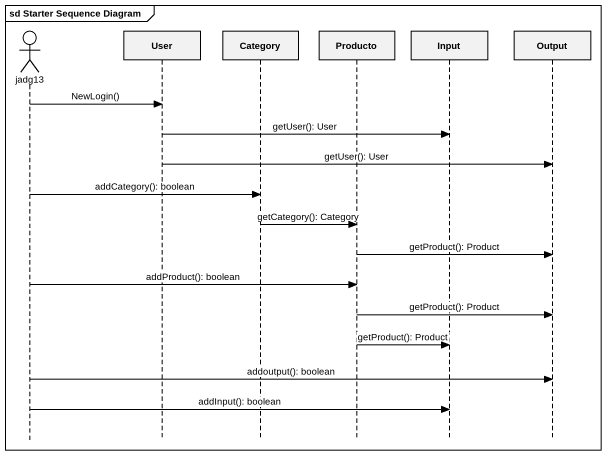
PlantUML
@startuml
mainframe sd Starter Sequence Diagram
hide footbox
actor jadg13
participant User
participant Category
participant Producto
participant Input
participant Output

jadg13 -> User : NewLogin()
User -> Input : getUser(): User
User -> Output : getUser(): User
jadg13 -> Category : addCategory(): boolean
Category -> Producto : getCategory(): Category
Producto -> Output : getProduct(): Product
jadg13 -> Producto : addProduct(): boolean
Producto -> Output : getProduct(): Product
Producto -> Input : getProduct(): Product
jadg13 -> Output : addoutput(): boolean
jadg13 -> Input : addInput(): boolean
@enduml
